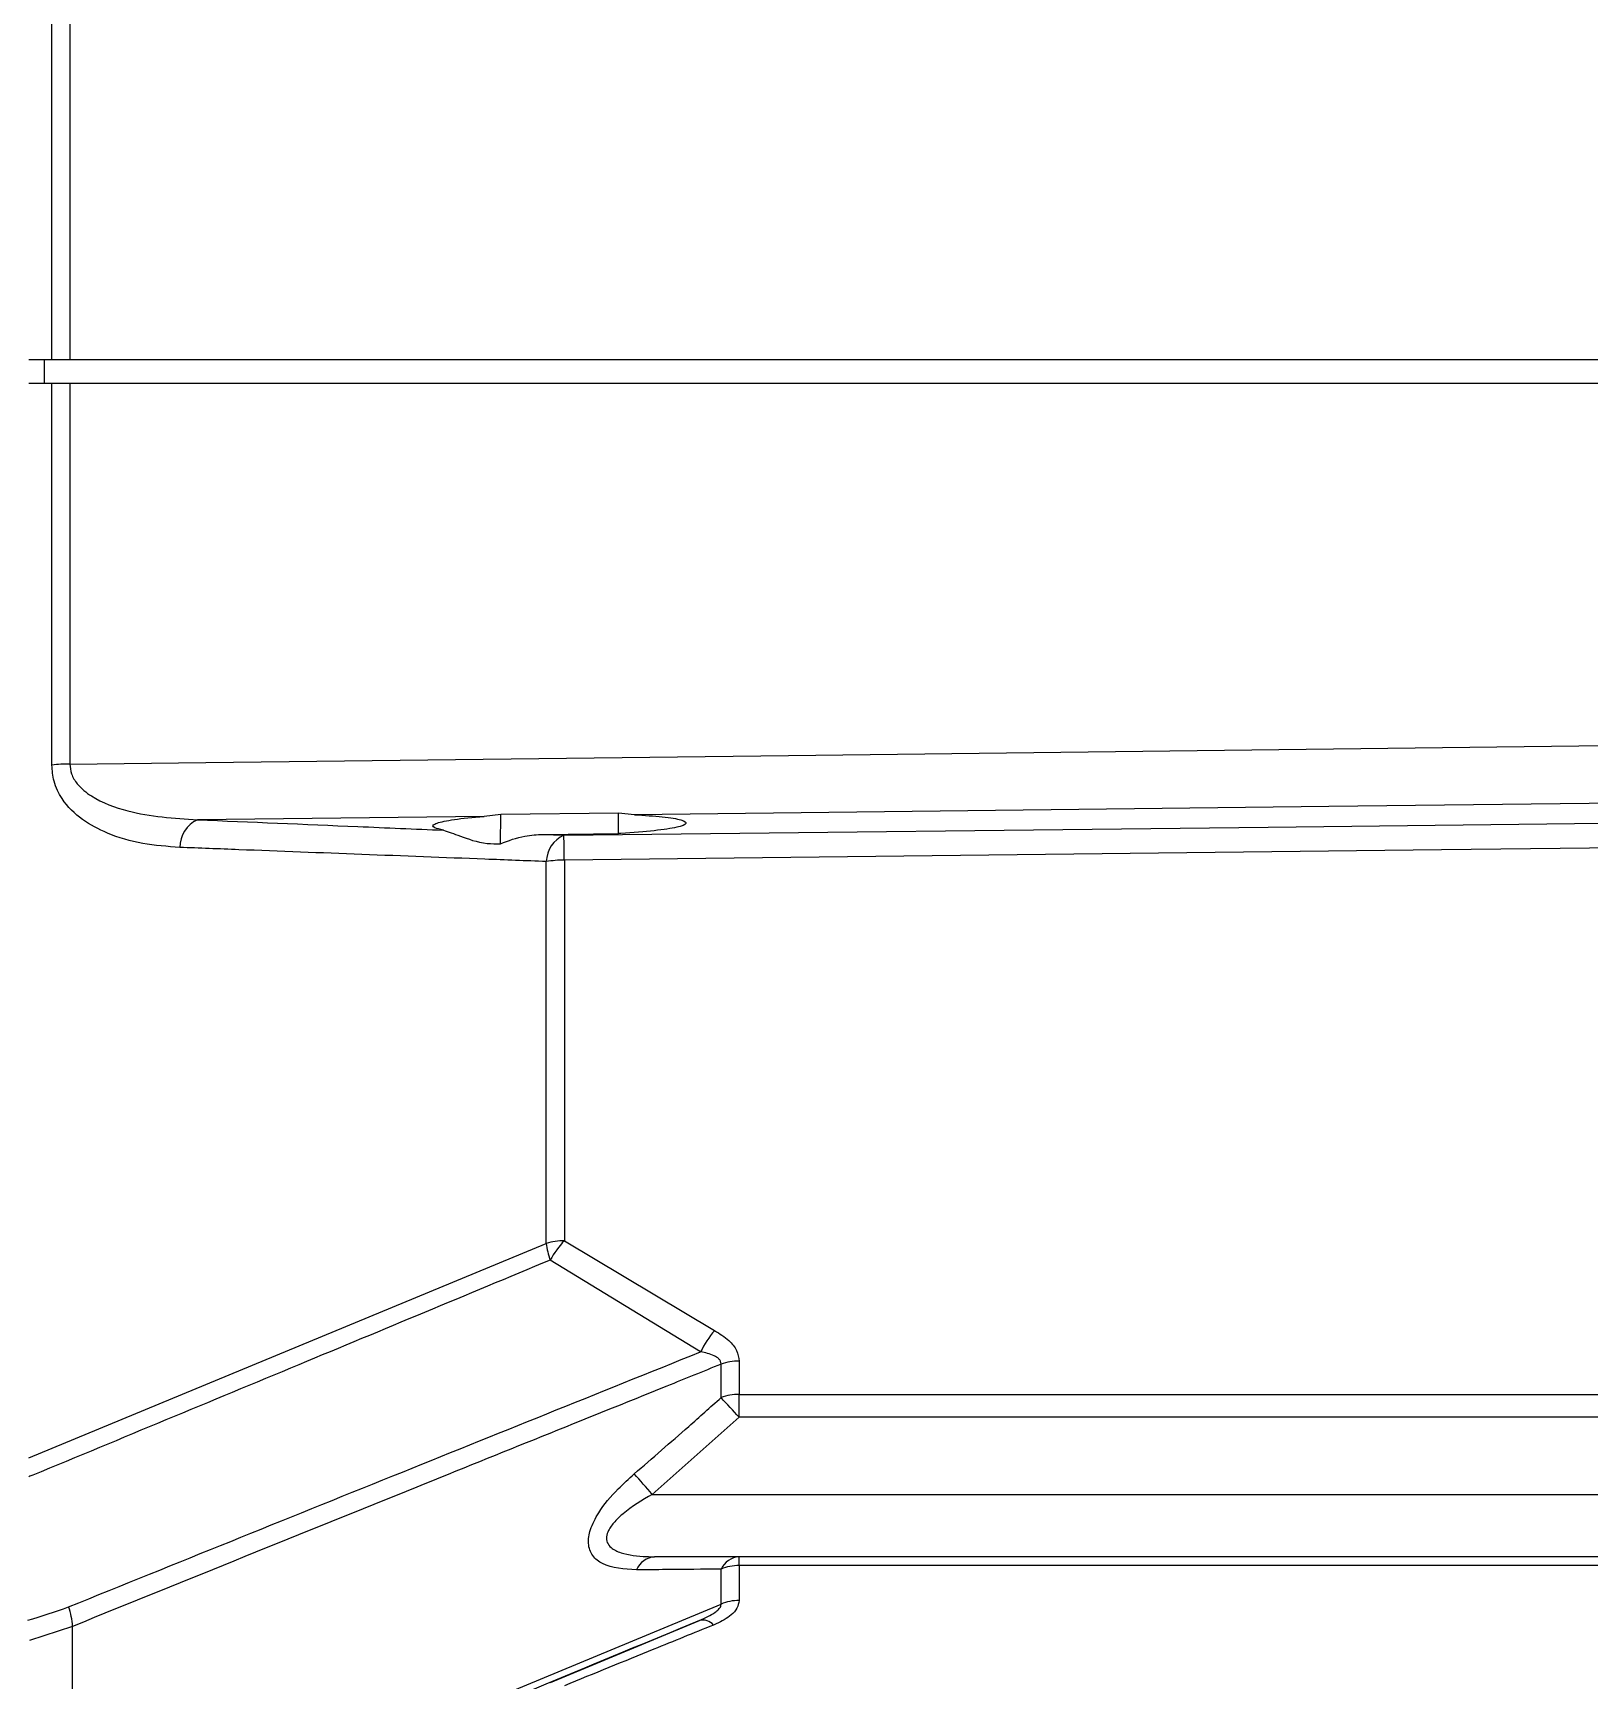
# Model space of a CAD drawing. Extents: x 8 to 113, y 0 to 87.
# Drawn here: x 18.671 to 21.342, y 34.571 to 37.4 of the extents above; entities that cross this region are included whole.
import ezdxf

# ---------------------------------------------------------------- set-up
doc = ezdxf.new("R2010")
doc.units = 0
doc.header["$MEASUREMENT"] = 0
doc.layers.add('OBJECT', color=7, linetype='CONTINUOUS')

msp = doc.modelspace()

# ---------------------------------------------------------------- linework, layer by layer
at = {"layer": 'OBJECT'}
for p, q in [((18.7037, 36.8382), (18.7037, 37.4939)), ((18.7347, 37.4921), (18.7347, 36.8382)), ((18.7037, 36.8382), (18.6643, 36.8382)), ((18.6909, 36.7982), (18.6913, 36.8382)), ((23.4186, 36.8382), (18.7347, 36.8382)), ((18.6643, 36.7982), (18.7037, 36.7982)), ((18.7037, 36.1426), (18.7037, 36.7982)), ((18.7347, 36.7982), (18.7347, 36.1443)), ((18.7347, 36.7982), (23.4186, 36.7982)), ((19.4455, 36.0544), (18.9536, 36.0487)), ((19.4742, 36.0577), (19.4455, 36.0544)), ((19.4738, 36.0075), (19.4743, 36.0577)), ((19.6763, 36.0599), (19.4742, 36.0577)), ((19.704, 36.0574), (19.6763, 36.0599)), ((19.6766, 36.025), (19.6763, 36.0598)), ((19.5473, 36.0235), (19.6766, 36.025)), ((19.5473, 36.0235), (19.5827, 36.022)), ((19.5524, 35.3212), (19.5524, 35.9769)), ((19.5834, 35.9795), (19.5834, 35.3258)), ((19.5834, 35.3258), (19.8414, 35.1717)), ((18.6643, 34.9533), (19.5524, 35.3212)), ((19.8172, 35.135), (19.5592, 35.2927)), ((19.8524, 35.0565), (19.8524, 35.1138)), ((19.8834, 35.119), (19.8834, 35.0619)), ((19.8834, 35.0619), (23.8023, 35.0619)), ((19.8834, 35.0227), (19.8834, 35.0619)), ((19.8834, 35.0227), (19.7343, 34.8903)), ((23.8008, 35.0227), (19.8834, 35.0227)), ((19.7343, 34.8903), (23.7931, 34.8903)), ((23.7932, 34.7832), (19.7383, 34.7832)), ((19.8524, 34.7017), (19.8524, 34.7619)), ((19.8834, 34.7682), (19.8834, 34.7832)), ((23.8023, 34.7682), (19.8834, 34.7682)), ((19.8834, 34.7682), (19.8834, 34.7082)), ((18.7393, 34.2401), (19.8524, 34.7017)), ((18.7393, 34.6637), (18.6655, 34.6394)), ((18.7393, 34.2401), (18.7393, 34.6637)), ((19.5595, 34.5674), (19.8154, 34.674))]:
    msp.add_line(p, q, dxfattribs=at)
at = {"layer": 'OBJECT', "flags": 128}
for points in [[(18.7347, 36.1443), (18.968, 36.1471), (19.968, 36.1593), (23.4762, 36.2018)], [(22.9603, 36.0953), (22.1866, 36.0863), (20.8956, 36.0713), (19.704, 36.0574)], [(19.5827, 36.022), (20.7914, 36.0362), (22.0824, 36.0514), (23.6922, 36.0703)], [(23.693, 36.0267), (23.569, 36.0253), (23.073, 36.0196), (21.0891, 35.9968), (19.5834, 35.9795)]]:
    msp.add_lwpolyline(points, dxfattribs=at)
at = {"layer": 'OBJECT'}
for centre, radius, start, end in [((18.7339, 35.8834), 0.2609, 89.8241, 96.6466), ((18.9754, 36.0014), 0.052, 114.6954, 180.2475), ((19.6029, 35.9757), 0.0505, 113.5704, 178.6621), ((16.5023, 35.9496), 3.0812, 0.5547, 1.3457), ((19.5826, 35.8006), 0.1788, 89.7597, 99.7386), ((19.5828, 35.2226), 0.1032, 89.6762, 107.1409), ((19.7086, 35.2089), 0.1713, 136.9712, 150.7256), ((19.6846, 35.3377), 0.1333, 187.0785, 199.7203), ((19.9627, 35.0653), 0.1613, 138.7416, 154.391), ((19.8829, 35.0274), 0.0917, 89.6813, 109.427), ((19.8829, 34.9729), 0.089, 89.6863, 110.052), ((17.1256, 32.5231), 3.722, 42.1894, 42.8952), ((16.9279, 32.4515), 3.7181, 40.9911, 41.7141), ((19.7416, 34.7461), 0.0373, 95.0453, 156.907), ((19.8862, 34.7458), 0.0375, 94.3859, 154.6186), ((19.883, 34.6905), 0.0777, 89.735, 113.2219), ((19.883, 34.6324), 0.0758, 89.7498, 113.8623), ((18.6143, 34.6553), 0.1253, 3.8708, 19.515), ((19.8208, 34.6503), 0.0242, 40.4482, 102.8314)]:
    msp.add_arc(centre, radius, start, end, dxfattribs=at)
for points, knots in [([(18.7347, 36.8382), (18.7277, 36.8382), (18.7168, 36.8382), (18.7071, 36.8382), (18.7037, 36.8382)], [0, 0, 0, 0, 0.643567, 1, 1, 1, 1]), ([(18.7037, 36.7982), (18.71, 36.7982), (18.72, 36.7982), (18.7308, 36.7982), (18.7347, 36.7982)], [0, 0, 0, 0, 0.643557, 1, 1, 1, 1]), ([(18.9233, 36.0012), (18.9019, 36.0028), (18.8592, 36.006), (18.8028, 36.0223), (18.7551, 36.0472), (18.7233, 36.0779), (18.7062, 36.112), (18.7044, 36.1332), (18.7037, 36.1426)], [0, 0, 0, 0, 0.227374, 0.454239, 0.628217, 0.803358, 0.912624, 1, 1, 1, 1]), ([(18.7347, 36.1443), (18.7352, 36.1387), (18.7365, 36.126), (18.7492, 36.1061), (18.7804, 36.0811), (18.85, 36.0557), (18.9132, 36.0514), (18.9536, 36.0487)], [0, 0, 0, 0, 0.062411, 0.139207, 0.265334, 0.530912, 1, 1, 1, 1]), ([(18.9536, 36.0487), (19.0454, 36.0448), (19.1862, 36.0389), (19.3267, 36.0329), (19.3757, 36.0309)], [0, 0, 0, 0, 0.65133, 1, 1, 1, 1]), ([(19.3757, 36.0309), (19.37, 36.0322), (19.3563, 36.0355), (19.3571, 36.0414), (19.3816, 36.0478), (19.4166, 36.0521), (19.4407, 36.054), (19.4455, 36.0544)], [0, 0, 0, 0, 0.1777193, 0.4301515, 0.6831385, 0.9360701, 1, 1, 1, 1]), ([(19.704, 36.0574), (19.7209, 36.0563), (19.7562, 36.054), (19.7873, 36.0486), (19.7963, 36.0422), (19.7801, 36.0357), (19.7407, 36.0297), (19.7006, 36.0264), (19.6778, 36.0251), (19.6766, 36.025)], [0, 0, 0, 0, 0.15394, 0.320562, 0.487663, 0.655243, 0.822937, 0.990326, 1, 1, 1, 1]), ([(19.3757, 36.0309), (19.3846, 36.0278), (19.4035, 36.0214), (19.4396, 36.0075), (19.4661, 36.0075), (19.4738, 36.0075)], [0, 0, 0, 0, 0.388576, 0.820972, 1, 1, 1, 1]), ([(19.4738, 36.0075), (19.4876, 36.0128), (19.5113, 36.022), (19.5366, 36.0231), (19.5473, 36.0235)], [0, 0, 0, 0, 0.5799621, 1, 1, 1, 1]), ([(19.5524, 35.9769), (19.5173, 35.9783), (19.3416, 35.985), (19.1319, 35.9931), (18.9571, 35.9999), (18.9233, 36.0012)], [0, 0, 0, 0, 0.167872, 0.839364, 1, 1, 1, 1]), ([(19.5592, 35.2927), (19.4153, 35.2327), (19.1195, 35.1094), (18.8233, 34.9865), (18.6712, 34.9233)], [0, 0, 0, 0, 0.486388, 1, 1, 1, 1]), ([(19.8414, 35.1717), (19.8499, 35.1664), (19.8652, 35.1568), (19.8805, 35.1381), (19.8824, 35.1252), (19.8834, 35.119)], [0, 0, 0, 0, 0.395773, 0.712486, 1, 1, 1, 1]), ([(18.7324, 34.6971), (18.9179, 34.7722), (19.2796, 34.9184), (19.6411, 35.0641), (19.8172, 35.135)], [0, 0, 0, 0, 0.513008, 1, 1, 1, 1]), ([(19.8524, 35.1138), (19.8522, 35.1156), (19.8519, 35.119), (19.8479, 35.1243), (19.8371, 35.1311), (19.8254, 35.1334), (19.8172, 35.135)], [0, 0, 0, 0, 0.128045, 0.255388, 0.479321, 1, 1, 1, 1]), ([(19.8524, 35.1138), (19.8214, 35.1013), (19.6474, 35.031), (19.2764, 34.8813), (18.9363, 34.7435), (18.7393, 34.6637)], [0, 0, 0, 0, 0.083466, 0.469044, 1, 1, 1, 1]), ([(19.7033, 34.9255), (19.7346, 34.9526), (19.7846, 34.9959), (19.8339, 35.04), (19.8524, 35.0565)], [0, 0, 0, 0, 0.624895, 1, 1, 1, 1]), ([(18.6712, 34.9233), (18.6688, 34.9225), (18.6664, 34.9217), (18.6642, 34.9205), (18.6642, 34.9205)], [0, 0, 0, 0, 0.99969, 1, 1, 1, 1]), ([(19.7073, 34.7607), (19.6861, 34.7621), (19.6561, 34.7639), (19.6308, 34.7839), (19.623, 34.8044), (19.6271, 34.8309), (19.6439, 34.8638), (19.6711, 34.8965), (19.6939, 34.9171), (19.7033, 34.9255)], [0, 0, 0, 0, 0.269459, 0.381209, 0.493907, 0.593567, 0.708386, 0.879635, 1, 1, 1, 1]), ([(19.7343, 34.8903), (19.7168, 34.88), (19.6934, 34.8661), (19.6693, 34.8437), (19.6591, 34.83), (19.6551, 34.8174), (19.6565, 34.807), (19.6646, 34.7969), (19.6864, 34.7867), (19.7134, 34.7835), (19.7337, 34.7833), (19.7383, 34.7832)], [0, 0, 0, 0, 0.248555, 0.333334, 0.418737, 0.477067, 0.535601, 0.604491, 0.713168, 0.934337, 1, 1, 1, 1]), ([(19.8524, 34.7619), (19.8212, 34.7617), (19.7731, 34.7612), (19.7244, 34.7609), (19.7073, 34.7607)], [0, 0, 0, 0, 0.648493, 1, 1, 1, 1]), ([(19.8834, 34.7082), (19.8826, 34.7037), (19.8811, 34.6947), (19.8678, 34.6804), (19.8523, 34.6715), (19.8409, 34.6667), (19.8393, 34.666)], [0, 0, 0, 0, 0.254855, 0.508633, 0.928591, 1, 1, 1, 1]), ([(18.6625, 34.6741), (18.6625, 34.6741), (18.686, 34.6808), (18.7092, 34.689), (18.7324, 34.6971)], [0, 0, 0, 0, 0.000029, 1, 1, 1, 1]), ([(19.8154, 34.674), (19.825, 34.6782), (19.8373, 34.6836), (19.8484, 34.6928), (19.8521, 34.6976), (19.8523, 34.7006), (19.8524, 34.7017)], [0, 0, 0, 0, 0.5808968, 0.7400747, 0.9008932, 1, 1, 1, 1]), ([(19.8154, 34.674), (19.6397, 34.6008), (19.2786, 34.4505), (18.9174, 34.3009), (18.732, 34.2241)], [0, 0, 0, 0, 0.486656, 1, 1, 1, 1]), ([(19.8393, 34.666), (19.8051, 34.6521), (19.7187, 34.6169), (19.6343, 34.5826), (19.5834, 34.5618)], [0, 0, 0, 0, 0.396331, 1, 1, 1, 1])]:
    msp.add_open_spline(points, degree=3, knots=knots, dxfattribs=at)

doc.saveas('drawing.dxf')
